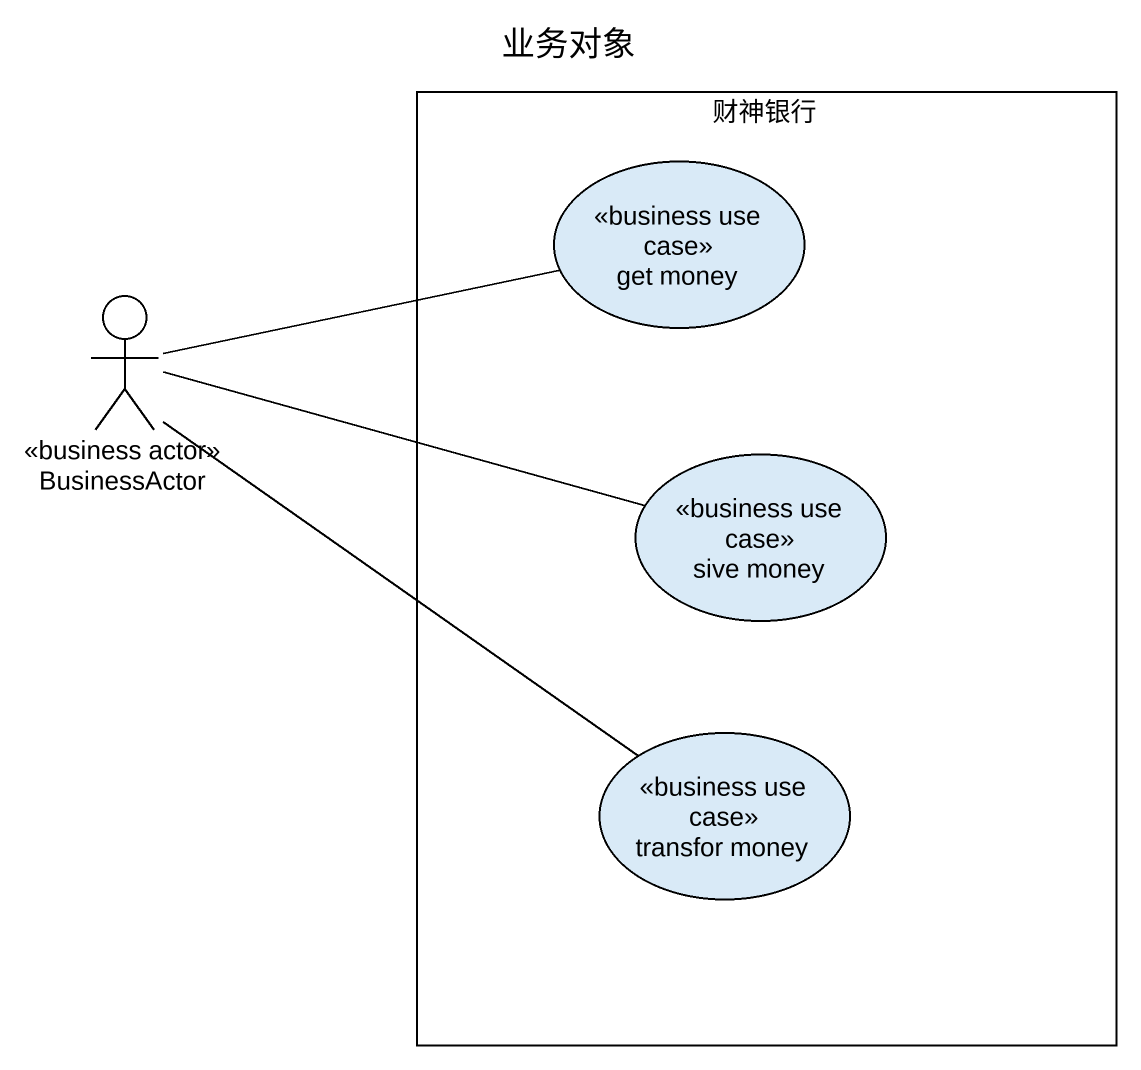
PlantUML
@startuml
title 业务对象
rectangle 财神银行 {
  usecase "get money" as get_money <<business use case>>
  usecase "sive money" as sive_money <<business use case>>
  usecase "transfor money" as transfor_money <<business use case>>
}
actor BusinessActor <<business actor>>
BusinessActor -right- get_money
BusinessActor -right- sive_money
BusinessActor -- transfor_money
@enduml
